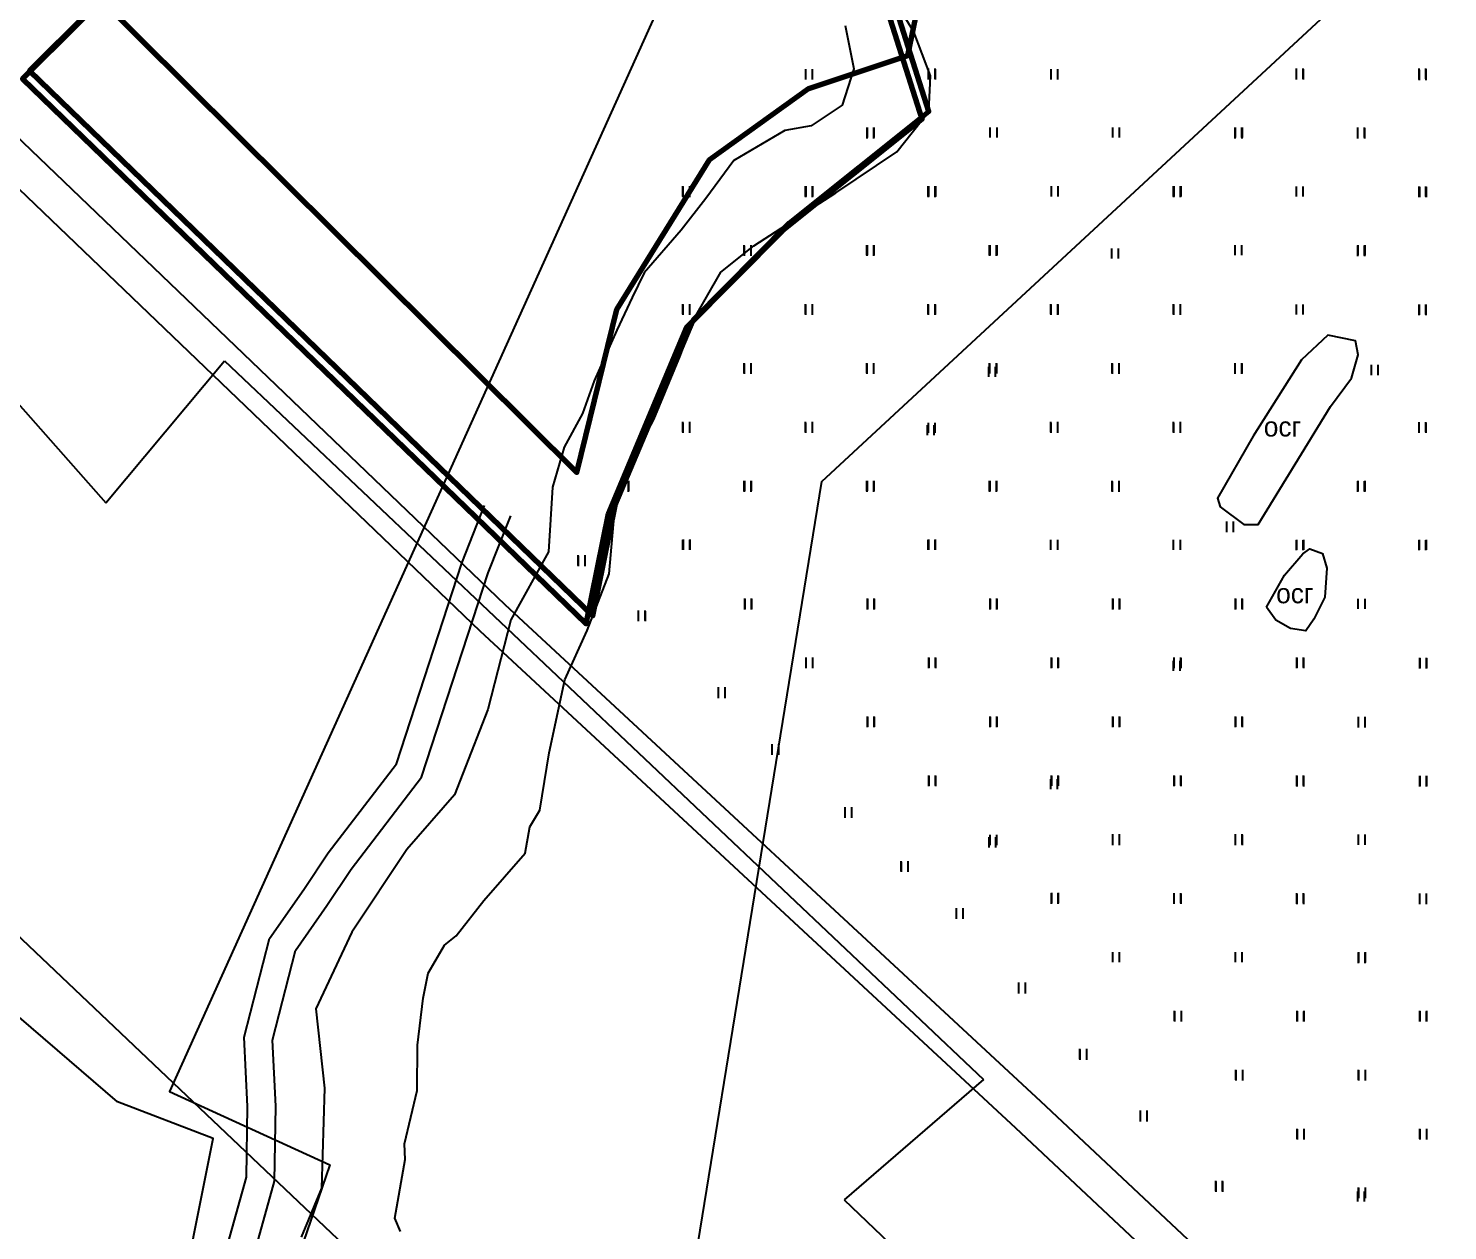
# Model space of a CAD drawing. Header units: millimetres. Extents: x 1379499 to 1411715, y 5652947 to 5671991.
# Drawn here: x 1403064 to 1403569, y 5659827 to 5660254 of the extents above; entities that cross this region are included whole.
import ezdxf

# ---------------------------------------------------------------- set-up
doc = ezdxf.new("R2010")
doc.units = ezdxf.units.MM
doc.layers.add('_5Інше', color=252, linetype='Continuous', lineweight=25)
for name, color, linetype in [('вулиці', 7, 'Continuous'), ('ВулНазва', 7, 'Continuous'), ('межа по генплану', 7, 'Continuous'), ('на область', 5, 'Continuous')]:
    doc.layers.add(name, color=color, linetype=linetype)
picture_1 = doc.add_image_def('image1.bmp', size_in_pixel=(3370, 2384))

# ---------------------------------------------------------------- blocks, each defined once
blk = doc.blocks.new('Турія')
at = {"layer": '_5Інше', "color": 5}
for points in [[(47055.89, 26781.78), (47053.87, 26786.57), (47057.55, 26807.39), (47057.37, 26812.92), (47061.79, 26831.89), (47061.98, 26848.1), (47064, 26864.76), (47065.78, 26873.67), (47071.58, 26883.63), (47075.75, 26886.9), (47085.56, 26899.54), (47100.28, 26916.34), (47101.92, 26925.7), (47105.49, 26931.65), (47108.82, 26952.03), (47114.37, 26977.93), (47122.31, 26995.45), (47130.1, 27015.67), (47132.32, 27039.95), (47137.45, 27054.43), (47146.05, 27070.57), (47155.56, 27093.35), (47160.09, 27106.02), (47169.86, 27122.86), (47181.65, 27132.29), (47210.81, 27151.15), (47232.46, 27165.72), (47243.83, 27180.08), (47244.47, 27192.72), (47238.47, 27208.36), (47230.96, 27220.79)], [(47214.12, 27210.65), (47217.16, 27195.27), (47212.96, 27182.36), (47201.98, 27174.94), (47192.62, 27173.32), (47174.53, 27162.67), (47164.52, 27149.12), (47155.8, 27137.82), (47142.56, 27122.65), (47138.36, 27113.93), (47132.87, 27102.31), (47124.8, 27084.24), (47120.6, 27072.62), (47114.14, 27060.67), (47109.95, 27046.47), (47108.58, 27023.5), (47095.2, 26999.33), (47086.97, 26967.45), (47075.14, 26937.11), (47058.16, 26917.57), (47038.61, 26888.26), (47025.75, 26861), (47028.84, 26832.72), (47027.81, 26797.24), (47020.6, 26779.75)]]:
    blk.add_lwpolyline(points, dxfattribs=at)
blk = doc.blocks.new('ТуріяПрибер')
at = {"layer": '_5Інше', "color": 160}
for points in [[(47740, 27508), (47474, 27474), (47179, 27319), (46966, 26847), (47023, 26821), (47000, 26754), (46939, 26743), (46974, 26633), (46879, 26481), (46913, 26470), (46880, 26373), (46921, 26348)], [(46768, 24208), (46922, 24778), (46918, 24781), (46924, 24984), (46963, 24986), (46960, 25058), (46917, 25059), (46916, 25122), (47042, 25306), (47065, 25943), (47093, 25540), (47164, 25902), (47092, 25992), (47088, 26106), (46993, 26442), (47127, 26627), (47198, 27064), (47524, 27366), (47631, 27206), (47810, 27266), (47842, 27342), (47995, 27705)]]:
    blk.add_lwpolyline(points, dxfattribs=at)
blk = doc.blocks.new('ТуріяВодоох')
at = {"layer": '_5Інше', "color": 140}
blk.add_lwpolyline([(46794, 26148), (46913, 26470), (46854, 26483), (46712, 26500), (46792, 26790), (46939, 26743), (46986, 26762), (47000, 26832), (46966, 26845), (46866, 26931), (46906, 27218), (47118, 27415), (47272, 27533)], dxfattribs=at)
blk = doc.blocks.new('ЛвЗд')
at = {"layer": '_5Інше', "color": 204, "linetype": 'Continuous'}
for points in [[(46816.039, 27223.269), (46962.697, 27055.379)], [(46962.697, 27055.379), (47005.209, 27105.626)], [(47005.209, 27105.626), (47273.688, 26848.503)], [(46892.247, 26938.424), (47129.628, 26710.585)], [(47273.688, 26848.503), (47223.884, 26805.976)], [(47223.884, 26805.976), (47549.646, 26491.135)]]:
    blk.add_lwpolyline(points, dxfattribs=at)

msp = doc.modelspace()

# ---------------------------------------------------------------- linework, layer by layer
at = {"layer": 'вулиці', "color": 7, "lineweight": -2}
for p, q in [((1403384.34, 5660236.52), (1403384.34, 5660240.12)), ((1403386.74, 5660236.52), (1403386.74, 5660240.12)), ((1403515.25, 5660236.52), (1403515.25, 5660240.12)), ((1403517.65, 5660236.52), (1403517.65, 5660240.12)), ((1403558.89, 5660236.52), (1403558.89, 5660240.12)), ((1403561.29, 5660236.52), (1403561.29, 5660240.12)), ((1403340.75, 5660236.28), (1403340.75, 5660239.88)), ((1403343.15, 5660236.28), (1403343.15, 5660239.88)), ((1403384.39, 5660236.28), (1403384.39, 5660239.88)), ((1403386.79, 5660236.28), (1403386.79, 5660239.88)), ((1403428.02, 5660236.28), (1403428.02, 5660239.88)), ((1403430.42, 5660236.28), (1403430.42, 5660239.88)), ((1403515.3, 5660236.28), (1403515.3, 5660239.88)), ((1403517.7, 5660236.28), (1403517.7, 5660239.88)), ((1403558.94, 5660236.28), (1403558.94, 5660239.88)), ((1403558.98, 5660236.04), (1403558.98, 5660239.64)), ((1403561.34, 5660236.28), (1403561.34, 5660239.88)), ((1403561.38, 5660236.04), (1403561.38, 5660239.64)), ((1403362.52, 5660215.57), (1403362.52, 5660219.17)), ((1403362.57, 5660215.33), (1403362.57, 5660218.93)), ((1403362.69, 5660215.64), (1403362.69, 5660219.24)), ((1403362.69, 5660215.64), (1403362.69, 5660219.24)), ((1403364.92, 5660215.57), (1403364.92, 5660219.17)), ((1403364.97, 5660215.33), (1403364.97, 5660218.93)), ((1403365.09, 5660215.64), (1403365.09, 5660219.24)), ((1403365.09, 5660215.64), (1403365.09, 5660219.24)), ((1403406.33, 5660215.64), (1403406.33, 5660219.24)), ((1403408.73, 5660215.64), (1403408.73, 5660219.24)), ((1403449.96, 5660215.64), (1403449.96, 5660219.24)), ((1403452.36, 5660215.64), (1403452.36, 5660219.24)), ((1403493.43, 5660215.57), (1403493.43, 5660219.17)), ((1403493.48, 5660215.33), (1403493.48, 5660218.93)), ((1403493.6, 5660215.64), (1403493.6, 5660219.24)), ((1403495.83, 5660215.57), (1403495.83, 5660219.17)), ((1403495.88, 5660215.33), (1403495.88, 5660218.93)), ((1403496, 5660215.64), (1403496, 5660219.24)), ((1403537.07, 5660215.57), (1403537.07, 5660219.17)), ((1403537.12, 5660215.33), (1403537.12, 5660218.93)), ((1403539.47, 5660215.57), (1403539.47, 5660219.17)), ((1403539.52, 5660215.33), (1403539.52, 5660218.93)), ((1403297.02, 5660194.68), (1403297.02, 5660198.28)), ((1403297.06, 5660194.44), (1403297.06, 5660198.04)), ((1403297.11, 5660194.57), (1403297.11, 5660198.17)), ((1403299.42, 5660194.68), (1403299.42, 5660198.28)), ((1403299.46, 5660194.44), (1403299.46, 5660198.04)), ((1403299.51, 5660194.57), (1403299.51, 5660198.17)), ((1403299.51, 5660194.57), (1403299.51, 5660198.17)), ((1403340.66, 5660194.68), (1403340.66, 5660198.28)), ((1403340.7, 5660194.61), (1403340.7, 5660198.21)), ((1403340.7, 5660194.44), (1403340.7, 5660198.04)), ((1403340.75, 5660194.57), (1403340.75, 5660198.17)), ((1403340.75, 5660194.57), (1403340.75, 5660198.17)), ((1403340.87, 5660194.69), (1403340.87, 5660198.29)), ((1403343.06, 5660194.68), (1403343.06, 5660198.28)), ((1403343.1, 5660194.61), (1403343.1, 5660198.21)), ((1403343.1, 5660194.44), (1403343.1, 5660198.04)), ((1403343.15, 5660194.57), (1403343.15, 5660198.17)), ((1403343.15, 5660194.57), (1403343.15, 5660198.17)), ((1403343.27, 5660194.69), (1403343.27, 5660198.29)), ((1403384.29, 5660194.68), (1403384.29, 5660198.28)), ((1403384.29, 5660194.68), (1403384.29, 5660198.28)), ((1403384.34, 5660194.61), (1403384.34, 5660198.21)), ((1403384.34, 5660194.44), (1403384.34, 5660198.04)), ((1403384.39, 5660194.57), (1403384.39, 5660198.17)), ((1403384.39, 5660194.57), (1403384.39, 5660198.17)), ((1403384.51, 5660194.69), (1403384.51, 5660198.29)), ((1403386.69, 5660194.68), (1403386.69, 5660198.28)), ((1403386.69, 5660194.68), (1403386.69, 5660198.28)), ((1403386.74, 5660194.61), (1403386.74, 5660198.21)), ((1403386.74, 5660194.44), (1403386.74, 5660198.04)), ((1403386.79, 5660194.57), (1403386.79, 5660198.17)), ((1403386.79, 5660194.57), (1403386.79, 5660198.17)), ((1403386.91, 5660194.69), (1403386.91, 5660198.29)), ((1403428.14, 5660194.69), (1403428.14, 5660198.29)), ((1403430.54, 5660194.69), (1403430.54, 5660198.29)), ((1403471.57, 5660194.68), (1403471.57, 5660198.28)), ((1403471.61, 5660194.61), (1403471.61, 5660198.21)), ((1403471.61, 5660194.44), (1403471.61, 5660198.04)), ((1403471.66, 5660194.57), (1403471.66, 5660198.17)), ((1403471.66, 5660194.57), (1403471.66, 5660198.17)), ((1403471.78, 5660194.69), (1403471.78, 5660198.29)), ((1403473.97, 5660194.68), (1403473.97, 5660198.28)), ((1403474.01, 5660194.61), (1403474.01, 5660198.21)), ((1403474.01, 5660194.44), (1403474.01, 5660198.04)), ((1403474.06, 5660194.57), (1403474.06, 5660198.17)), ((1403474.06, 5660194.57), (1403474.06, 5660198.17)), ((1403474.18, 5660194.69), (1403474.18, 5660198.29)), ((1403515.25, 5660194.61), (1403515.25, 5660198.21)), ((1403515.25, 5660194.61), (1403515.25, 5660198.21)), ((1403517.65, 5660194.61), (1403517.65, 5660198.21)), ((1403517.65, 5660194.61), (1403517.65, 5660198.21)), ((1403558.89, 5660194.61), (1403558.89, 5660198.21)), ((1403558.89, 5660194.61), (1403558.89, 5660198.21)), ((1403558.94, 5660194.37), (1403558.94, 5660197.97)), ((1403558.94, 5660194.37), (1403558.94, 5660197.97)), ((1403558.98, 5660194.5), (1403558.98, 5660198.1)), ((1403559.1, 5660194.45), (1403559.1, 5660198.05)), ((1403561.29, 5660194.61), (1403561.29, 5660198.21)), ((1403561.29, 5660194.61), (1403561.29, 5660198.21)), ((1403561.34, 5660194.37), (1403561.34, 5660197.97)), ((1403561.34, 5660194.37), (1403561.34, 5660197.97)), ((1403561.38, 5660194.5), (1403561.38, 5660198.1)), ((1403561.38, 5660194.5), (1403561.38, 5660198.1)), ((1403561.5, 5660194.45), (1403561.5, 5660198.05)), ((1403318.84, 5660173.73), (1403318.84, 5660177.33)), ((1403318.88, 5660173.49), (1403318.88, 5660177.09)), ((1403321.24, 5660173.73), (1403321.24, 5660177.33)), ((1403321.28, 5660173.49), (1403321.28, 5660177.09)), ((1403362.47, 5660173.73), (1403362.47, 5660177.33)), ((1403362.52, 5660173.49), (1403362.52, 5660177.09)), ((1403362.57, 5660173.61), (1403362.57, 5660177.21)), ((1403362.69, 5660173.73), (1403362.69, 5660177.33)), ((1403362.69, 5660173.73), (1403362.69, 5660177.33)), ((1403364.87, 5660173.73), (1403364.87, 5660177.33)), ((1403364.92, 5660173.49), (1403364.92, 5660177.09)), ((1403364.97, 5660173.61), (1403364.97, 5660177.21)), ((1403365.09, 5660173.73), (1403365.09, 5660177.33)), ((1403365.09, 5660173.73), (1403365.09, 5660177.33)), ((1403406.11, 5660173.73), (1403406.11, 5660177.33)), ((1403406.16, 5660173.49), (1403406.16, 5660177.09)), ((1403406.16, 5660173.49), (1403406.16, 5660177.09)), ((1403406.21, 5660173.61), (1403406.21, 5660177.21)), ((1403406.33, 5660173.73), (1403406.33, 5660177.33)), ((1403408.51, 5660173.73), (1403408.51, 5660177.33)), ((1403408.56, 5660173.49), (1403408.56, 5660177.09)), ((1403408.56, 5660173.49), (1403408.56, 5660177.09)), ((1403408.61, 5660173.61), (1403408.61, 5660177.21)), ((1403408.73, 5660173.73), (1403408.73, 5660177.33)), ((1403449.52, 5660172.54), (1403449.52, 5660176.14)), ((1403449.52, 5660172.54), (1403449.52, 5660176.14)), ((1403451.92, 5660172.54), (1403451.92, 5660176.14)), ((1403451.92, 5660172.54), (1403451.92, 5660176.14)), ((1403493.39, 5660173.73), (1403493.39, 5660177.33)), ((1403495.79, 5660173.73), (1403495.79, 5660177.33)), ((1403537.07, 5660173.66), (1403537.07, 5660177.26)), ((1403537.12, 5660173.42), (1403537.12, 5660177.02)), ((1403537.24, 5660173.73), (1403537.24, 5660177.33)), ((1403539.47, 5660173.66), (1403539.47, 5660177.26)), ((1403539.52, 5660173.42), (1403539.52, 5660177.02)), ((1403539.64, 5660173.73), (1403539.64, 5660177.33)), ((1403297.02, 5660152.77), (1403297.02, 5660156.37)), ((1403297.06, 5660152.53), (1403297.06, 5660156.13)), ((1403297.06, 5660152.53), (1403297.06, 5660156.13)), ((1403297.11, 5660152.66), (1403297.11, 5660156.26)), ((1403299.42, 5660152.77), (1403299.42, 5660156.37)), ((1403299.46, 5660152.53), (1403299.46, 5660156.13)), ((1403299.46, 5660152.53), (1403299.46, 5660156.13)), ((1403299.51, 5660152.66), (1403299.51, 5660156.26)), ((1403340.66, 5660152.77), (1403340.66, 5660156.37)), ((1403340.7, 5660152.53), (1403340.7, 5660156.13)), ((1403340.7, 5660152.53), (1403340.7, 5660156.13)), ((1403340.75, 5660152.66), (1403340.75, 5660156.26)), ((1403343.06, 5660152.77), (1403343.06, 5660156.37)), ((1403343.1, 5660152.53), (1403343.1, 5660156.13)), ((1403343.1, 5660152.53), (1403343.1, 5660156.13)), ((1403343.15, 5660152.66), (1403343.15, 5660156.26)), ((1403384.29, 5660152.77), (1403384.29, 5660156.37)), ((1403384.29, 5660152.77), (1403384.29, 5660156.37)), ((1403384.34, 5660152.53), (1403384.34, 5660156.13)), ((1403384.34, 5660152.53), (1403384.34, 5660156.13)), ((1403384.34, 5660152.53), (1403384.34, 5660156.13)), ((1403384.39, 5660152.66), (1403384.39, 5660156.26)), ((1403386.69, 5660152.77), (1403386.69, 5660156.37)), ((1403386.69, 5660152.77), (1403386.69, 5660156.37)), ((1403386.74, 5660152.53), (1403386.74, 5660156.13)), ((1403386.74, 5660152.53), (1403386.74, 5660156.13)), ((1403386.74, 5660152.53), (1403386.74, 5660156.13)), ((1403386.74, 5660152.53), (1403386.74, 5660156.13)), ((1403386.79, 5660152.66), (1403386.79, 5660156.26)), ((1403427.93, 5660152.77), (1403427.93, 5660156.37)), ((1403427.98, 5660152.53), (1403427.98, 5660156.13)), ((1403427.98, 5660152.53), (1403427.98, 5660156.13)), ((1403428.03, 5660152.66), (1403428.03, 5660156.26)), ((1403428.03, 5660152.66), (1403428.03, 5660156.26)), ((1403430.33, 5660152.77), (1403430.33, 5660156.37)), ((1403430.38, 5660152.53), (1403430.38, 5660156.13)), ((1403430.38, 5660152.53), (1403430.38, 5660156.13)), ((1403430.43, 5660152.66), (1403430.43, 5660156.26)), ((1403430.43, 5660152.66), (1403430.43, 5660156.26)), ((1403471.57, 5660152.77), (1403471.57, 5660156.37)), ((1403471.61, 5660152.53), (1403471.61, 5660156.13)), ((1403471.61, 5660152.53), (1403471.61, 5660156.13)), ((1403471.66, 5660152.66), (1403471.66, 5660156.26)), ((1403473.97, 5660152.77), (1403473.97, 5660156.37)), ((1403474.01, 5660152.53), (1403474.01, 5660156.13)), ((1403474.01, 5660152.53), (1403474.01, 5660156.13)), ((1403474.06, 5660152.66), (1403474.06, 5660156.26)), ((1403515.25, 5660152.7), (1403515.25, 5660156.3)), ((1403517.65, 5660152.7), (1403517.65, 5660156.3)), ((1403558.89, 5660152.7), (1403558.89, 5660156.3)), ((1403558.94, 5660152.46), (1403558.94, 5660156.06)), ((1403558.94, 5660152.46), (1403558.94, 5660156.06)), ((1403558.98, 5660152.59), (1403558.98, 5660156.19)), ((1403561.29, 5660152.7), (1403561.29, 5660156.3)), ((1403561.34, 5660152.46), (1403561.34, 5660156.06)), ((1403561.34, 5660152.46), (1403561.34, 5660156.06)), ((1403561.38, 5660152.59), (1403561.38, 5660156.19)), ((1403318.84, 5660131.82), (1403318.84, 5660135.42)), ((1403318.84, 5660131.82), (1403318.84, 5660135.42)), ((1403318.88, 5660131.58), (1403318.88, 5660135.18)), ((1403318.93, 5660131.7), (1403318.93, 5660135.3)), ((1403321.24, 5660131.82), (1403321.24, 5660135.42)), ((1403321.24, 5660131.82), (1403321.24, 5660135.42)), ((1403321.28, 5660131.58), (1403321.28, 5660135.18)), ((1403321.33, 5660131.7), (1403321.33, 5660135.3)), ((1403362.47, 5660131.82), (1403362.47, 5660135.42)), ((1403362.47, 5660131.82), (1403362.47, 5660135.42)), ((1403362.47, 5660131.82), (1403362.47, 5660135.42)), ((1403362.52, 5660131.58), (1403362.52, 5660135.18)), ((1403362.57, 5660131.7), (1403362.57, 5660135.3)), ((1403364.87, 5660131.82), (1403364.87, 5660135.42)), ((1403364.87, 5660131.82), (1403364.87, 5660135.42)), ((1403364.87, 5660131.82), (1403364.87, 5660135.42)), ((1403364.87, 5660131.82), (1403364.87, 5660135.42)), ((1403364.92, 5660131.58), (1403364.92, 5660135.18)), ((1403364.97, 5660131.7), (1403364.97, 5660135.3)), ((1403405.84, 5660130.5), (1403405.84, 5660134.1)), ((1403405.84, 5660130.5), (1403405.84, 5660134.1)), ((1403406.11, 5660131.82), (1403406.11, 5660135.42)), ((1403406.11, 5660131.82), (1403406.11, 5660135.42)), ((1403406.21, 5660131.7), (1403406.21, 5660135.3)), ((1403408.24, 5660130.5), (1403408.24, 5660134.1)), ((1403408.24, 5660130.5), (1403408.24, 5660134.1)), ((1403408.51, 5660131.82), (1403408.51, 5660135.42)), ((1403408.51, 5660131.82), (1403408.51, 5660135.42)), ((1403408.61, 5660131.7), (1403408.61, 5660135.3)), ((1403449.75, 5660131.82), (1403449.75, 5660135.42)), ((1403449.75, 5660131.82), (1403449.75, 5660135.42)), ((1403449.79, 5660131.58), (1403449.79, 5660135.18)), ((1403449.84, 5660131.7), (1403449.84, 5660135.3)), ((1403452.15, 5660131.82), (1403452.15, 5660135.42)), ((1403452.15, 5660131.82), (1403452.15, 5660135.42)), ((1403452.19, 5660131.58), (1403452.19, 5660135.18)), ((1403452.24, 5660131.7), (1403452.24, 5660135.3)), ((1403493.39, 5660131.82), (1403493.39, 5660135.42)), ((1403493.39, 5660131.82), (1403493.39, 5660135.42)), ((1403493.43, 5660131.58), (1403493.43, 5660135.18)), ((1403493.48, 5660131.7), (1403493.48, 5660135.3)), ((1403495.79, 5660131.82), (1403495.79, 5660135.42)), ((1403495.79, 5660131.82), (1403495.79, 5660135.42)), ((1403495.83, 5660131.58), (1403495.83, 5660135.18)), ((1403495.88, 5660131.7), (1403495.88, 5660135.3)), ((1403541.94, 5660131.14), (1403541.94, 5660134.74)), ((1403544.34, 5660131.14), (1403544.34, 5660134.74)), ((1403544.34, 5660131.14), (1403544.34, 5660134.74)), ((1403297.02, 5660110.86), (1403297.02, 5660114.46)), ((1403297.06, 5660110.62), (1403297.06, 5660114.22)), ((1403299.42, 5660110.86), (1403299.42, 5660114.46)), ((1403299.46, 5660110.62), (1403299.46, 5660114.22)), ((1403340.66, 5660110.86), (1403340.66, 5660114.46)), ((1403340.7, 5660110.62), (1403340.7, 5660114.22)), ((1403343.06, 5660110.86), (1403343.06, 5660114.46)), ((1403343.1, 5660110.62), (1403343.1, 5660114.22)), ((1403384.34, 5660110.62), (1403384.34, 5660114.22)), ((1403384.34, 5660110.62), (1403384.34, 5660114.22)), ((1403386.74, 5660110.62), (1403386.74, 5660114.22)), ((1403386.74, 5660110.62), (1403386.74, 5660114.22)), ((1403427.93, 5660110.86), (1403427.93, 5660114.46)), ((1403427.98, 5660110.62), (1403427.98, 5660114.22)), ((1403430.33, 5660110.86), (1403430.33, 5660114.46)), ((1403430.38, 5660110.62), (1403430.38, 5660114.22)), ((1403471.57, 5660110.86), (1403471.57, 5660114.46)), ((1403471.61, 5660110.62), (1403471.61, 5660114.22)), ((1403473.97, 5660110.86), (1403473.97, 5660114.46)), ((1403474.01, 5660110.62), (1403474.01, 5660114.22)), ((1403558.89, 5660110.79), (1403558.89, 5660114.39)), ((1403558.94, 5660110.55), (1403558.94, 5660114.15)), ((1403561.29, 5660110.79), (1403561.29, 5660114.39)), ((1403561.34, 5660110.55), (1403561.34, 5660114.15)), ((1403383.97, 5660109.79), (1403383.97, 5660113.39)), ((1403383.97, 5660109.79), (1403383.97, 5660113.39)), ((1403386.37, 5660109.79), (1403386.37, 5660113.39)), ((1403386.37, 5660109.79), (1403386.37, 5660113.39)), ((1403275.2, 5660089.91), (1403275.2, 5660093.51)), ((1403275.37, 5660089.98), (1403275.37, 5660093.58)), ((1403275.37, 5660089.98), (1403275.37, 5660093.58)), ((1403277.6, 5660089.91), (1403277.6, 5660093.51)), ((1403277.77, 5660089.98), (1403277.77, 5660093.58)), ((1403277.77, 5660089.98), (1403277.77, 5660093.58)), ((1403318.84, 5660089.91), (1403318.84, 5660093.51)), ((1403319, 5660089.98), (1403319, 5660093.58)), ((1403321.24, 5660089.91), (1403321.24, 5660093.51)), ((1403321.4, 5660089.98), (1403321.4, 5660093.58)), ((1403362.47, 5660089.91), (1403362.47, 5660093.51)), ((1403362.47, 5660089.91), (1403362.47, 5660093.51)), ((1403362.64, 5660089.98), (1403362.64, 5660093.58)), ((1403364.87, 5660089.91), (1403364.87, 5660093.51)), ((1403364.87, 5660089.91), (1403364.87, 5660093.51)), ((1403365.04, 5660089.98), (1403365.04, 5660093.58)), ((1403406.11, 5660089.91), (1403406.11, 5660093.51)), ((1403406.28, 5660089.98), (1403406.28, 5660093.58)), ((1403408.51, 5660089.91), (1403408.51, 5660093.51)), ((1403408.68, 5660089.98), (1403408.68, 5660093.58)), ((1403449.75, 5660089.91), (1403449.75, 5660093.51)), ((1403452.15, 5660089.91), (1403452.15, 5660093.51)), ((1403537.24, 5660089.91), (1403537.24, 5660093.51)), ((1403537.24, 5660089.91), (1403537.24, 5660093.51)), ((1403539.64, 5660089.91), (1403539.64, 5660093.51)), ((1403539.64, 5660089.91), (1403539.64, 5660093.51)), ((1403275.25, 5660089.67), (1403275.25, 5660093.27)), ((1403277.65, 5660089.67), (1403277.65, 5660093.27)), ((1403318.88, 5660089.67), (1403318.88, 5660093.27)), ((1403321.28, 5660089.67), (1403321.28, 5660093.27)), ((1403362.52, 5660089.67), (1403362.52, 5660093.27)), ((1403364.92, 5660089.67), (1403364.92, 5660093.27)), ((1403406.16, 5660089.67), (1403406.16, 5660093.27)), ((1403408.56, 5660089.67), (1403408.56, 5660093.27)), ((1403449.79, 5660089.67), (1403449.79, 5660093.27)), ((1403452.19, 5660089.67), (1403452.19, 5660093.27)), ((1403537.07, 5660089.84), (1403537.07, 5660093.44)), ((1403537.12, 5660089.6), (1403537.12, 5660093.2)), ((1403539.47, 5660089.84), (1403539.47, 5660093.44)), ((1403539.52, 5660089.6), (1403539.52, 5660093.2)), ((1403490.45, 5660075.48), (1403490.45, 5660079.08)), ((1403490.5, 5660075.24), (1403490.5, 5660078.84)), ((1403492.85, 5660075.48), (1403492.85, 5660079.08)), ((1403492.9, 5660075.24), (1403492.9, 5660078.84)), ((1403297.02, 5660068.95), (1403297.02, 5660072.55)), ((1403297.19, 5660069.03), (1403297.19, 5660072.63)), ((1403299.42, 5660068.95), (1403299.42, 5660072.55)), ((1403299.59, 5660069.03), (1403299.59, 5660072.63)), ((1403384.29, 5660068.95), (1403384.29, 5660072.55)), ((1403384.46, 5660069.03), (1403384.46, 5660072.63)), ((1403386.69, 5660068.95), (1403386.69, 5660072.55)), ((1403386.86, 5660069.03), (1403386.86, 5660072.63)), ((1403427.93, 5660068.95), (1403427.93, 5660072.55)), ((1403430.33, 5660068.95), (1403430.33, 5660072.55)), ((1403471.57, 5660068.95), (1403471.57, 5660072.55)), ((1403473.97, 5660068.95), (1403473.97, 5660072.55)), ((1403515.25, 5660068.88), (1403515.25, 5660072.48)), ((1403515.42, 5660068.96), (1403515.42, 5660072.56)), ((1403517.65, 5660068.88), (1403517.65, 5660072.48)), ((1403517.82, 5660068.96), (1403517.82, 5660072.56)), ((1403558.89, 5660068.88), (1403558.89, 5660072.48)), ((1403559.06, 5660068.96), (1403559.06, 5660072.56)), ((1403561.29, 5660068.88), (1403561.29, 5660072.48)), ((1403561.46, 5660068.96), (1403561.46, 5660072.56)), ((1403259.77, 5660063.45), (1403259.77, 5660067.05)), ((1403259.82, 5660063.21), (1403259.82, 5660066.81)), ((1403262.17, 5660063.45), (1403262.17, 5660067.05)), ((1403262.22, 5660063.21), (1403262.22, 5660066.81)), ((1403319, 5660048.07), (1403319, 5660051.67)), ((1403319, 5660048.07), (1403319, 5660051.67)), ((1403319.05, 5660047.84), (1403319.05, 5660051.44)), ((1403319.1, 5660047.96), (1403319.1, 5660051.56)), ((1403321.4, 5660048.07), (1403321.4, 5660051.67)), ((1403321.4, 5660048.07), (1403321.4, 5660051.67)), ((1403321.45, 5660047.84), (1403321.45, 5660051.44)), ((1403321.5, 5660047.96), (1403321.5, 5660051.56)), ((1403321.5, 5660047.96), (1403321.5, 5660051.56)), ((1403362.64, 5660048.07), (1403362.64, 5660051.67)), ((1403362.64, 5660048.07), (1403362.64, 5660051.67)), ((1403362.69, 5660047.84), (1403362.69, 5660051.44)), ((1403362.74, 5660047.96), (1403362.74, 5660051.56)), ((1403362.74, 5660047.96), (1403362.74, 5660051.56)), ((1403365.04, 5660048.07), (1403365.04, 5660051.67)), ((1403365.04, 5660048.07), (1403365.04, 5660051.67)), ((1403365.09, 5660047.84), (1403365.09, 5660051.44)), ((1403365.14, 5660047.96), (1403365.14, 5660051.56)), ((1403365.14, 5660047.96), (1403365.14, 5660051.56)), ((1403406.28, 5660048.07), (1403406.28, 5660051.67)), ((1403406.28, 5660048.07), (1403406.28, 5660051.67)), ((1403406.28, 5660048.07), (1403406.28, 5660051.67)), ((1403406.28, 5660048.07), (1403406.28, 5660051.67)), ((1403406.32, 5660047.84), (1403406.32, 5660051.44)), ((1403406.37, 5660047.96), (1403406.37, 5660051.56)), ((1403406.37, 5660047.96), (1403406.37, 5660051.56)), ((1403408.68, 5660048.07), (1403408.68, 5660051.67)), ((1403408.68, 5660048.07), (1403408.68, 5660051.67)), ((1403408.68, 5660048.07), (1403408.68, 5660051.67)), ((1403408.68, 5660048.07), (1403408.68, 5660051.67)), ((1403408.72, 5660047.84), (1403408.72, 5660051.44)), ((1403408.77, 5660047.96), (1403408.77, 5660051.56)), ((1403408.77, 5660047.96), (1403408.77, 5660051.56)), ((1403449.92, 5660048.07), (1403449.92, 5660051.67)), ((1403449.92, 5660048.07), (1403449.92, 5660051.67)), ((1403449.96, 5660047.84), (1403449.96, 5660051.44)), ((1403450.01, 5660047.96), (1403450.01, 5660051.56)), ((1403450.01, 5660047.96), (1403450.01, 5660051.56)), ((1403450.01, 5660047.96), (1403450.01, 5660051.56)), ((1403452.32, 5660048.07), (1403452.32, 5660051.67)), ((1403452.32, 5660048.07), (1403452.32, 5660051.67)), ((1403452.36, 5660047.84), (1403452.36, 5660051.44)), ((1403452.41, 5660047.96), (1403452.41, 5660051.56)), ((1403452.41, 5660047.96), (1403452.41, 5660051.56)), ((1403452.41, 5660047.96), (1403452.41, 5660051.56)), ((1403452.41, 5660047.96), (1403452.41, 5660051.56)), ((1403493.55, 5660048.07), (1403493.55, 5660051.67)), ((1403493.55, 5660048.07), (1403493.55, 5660051.67)), ((1403493.6, 5660047.84), (1403493.6, 5660051.44)), ((1403493.65, 5660047.96), (1403493.65, 5660051.56)), ((1403493.65, 5660047.96), (1403493.65, 5660051.56)), ((1403495.95, 5660048.07), (1403495.95, 5660051.67)), ((1403495.95, 5660048.07), (1403495.95, 5660051.67)), ((1403496, 5660047.84), (1403496, 5660051.44)), ((1403496.05, 5660047.96), (1403496.05, 5660051.56)), ((1403496.05, 5660047.96), (1403496.05, 5660051.56)), ((1403537.24, 5660048), (1403537.24, 5660051.6)), ((1403537.24, 5660048), (1403537.24, 5660051.6)), ((1403539.64, 5660048), (1403539.64, 5660051.6)), ((1403539.64, 5660048), (1403539.64, 5660051.6)), ((1403281.2, 5660043.86), (1403281.2, 5660047.46)), ((1403281.25, 5660043.62), (1403281.25, 5660047.22)), ((1403283.6, 5660043.86), (1403283.6, 5660047.46)), ((1403283.65, 5660043.62), (1403283.65, 5660047.22)), ((1403340.82, 5660027.12), (1403340.82, 5660030.72)), ((1403340.87, 5660026.88), (1403340.87, 5660030.48)), ((1403343.22, 5660027.12), (1403343.22, 5660030.72)), ((1403343.27, 5660026.88), (1403343.27, 5660030.48)), ((1403384.46, 5660027.12), (1403384.46, 5660030.72)), ((1403384.51, 5660026.88), (1403384.51, 5660030.48)), ((1403384.56, 5660027), (1403384.56, 5660030.6)), ((1403386.86, 5660027.12), (1403386.86, 5660030.72)), ((1403386.91, 5660026.88), (1403386.91, 5660030.48)), ((1403386.96, 5660027), (1403386.96, 5660030.6)), ((1403428.1, 5660027.12), (1403428.1, 5660030.72)), ((1403428.14, 5660026.88), (1403428.14, 5660030.48)), ((1403428.14, 5660026.88), (1403428.14, 5660030.48)), ((1403428.19, 5660027), (1403428.19, 5660030.6)), ((1403430.5, 5660027.12), (1403430.5, 5660030.72)), ((1403430.54, 5660026.88), (1403430.54, 5660030.48)), ((1403430.54, 5660026.88), (1403430.54, 5660030.48)), ((1403430.59, 5660027), (1403430.59, 5660030.6)), ((1403471.51, 5660025.93), (1403471.51, 5660029.53)), ((1403471.51, 5660025.93), (1403471.51, 5660029.53)), ((1403471.73, 5660027.12), (1403471.73, 5660030.72)), ((1403471.78, 5660026.88), (1403471.78, 5660030.48)), ((1403473.91, 5660025.93), (1403473.91, 5660029.53)), ((1403473.91, 5660025.93), (1403473.91, 5660029.53)), ((1403474.13, 5660027.12), (1403474.13, 5660030.72)), ((1403474.18, 5660026.88), (1403474.18, 5660030.48)), ((1403515.37, 5660027.12), (1403515.37, 5660030.72)), ((1403515.42, 5660026.88), (1403515.42, 5660030.48)), ((1403515.47, 5660027), (1403515.47, 5660030.6)), ((1403515.47, 5660027), (1403515.47, 5660030.6)), ((1403517.77, 5660027.12), (1403517.77, 5660030.72)), ((1403517.82, 5660026.88), (1403517.82, 5660030.48)), ((1403517.87, 5660027), (1403517.87, 5660030.6)), ((1403517.87, 5660027), (1403517.87, 5660030.6)), ((1403559.1, 5660027), (1403559.1, 5660030.6)), ((1403559.15, 5660026.77), (1403559.15, 5660030.37)), ((1403559.2, 5660026.89), (1403559.2, 5660030.49)), ((1403561.5, 5660027), (1403561.5, 5660030.6)), ((1403561.55, 5660026.77), (1403561.55, 5660030.37)), ((1403561.6, 5660026.89), (1403561.6, 5660030.49)), ((1403561.6, 5660026.89), (1403561.6, 5660030.49)), ((1403309.6, 5660016.52), (1403309.6, 5660020.12)), ((1403309.65, 5660016.28), (1403309.65, 5660019.88)), ((1403312, 5660016.52), (1403312, 5660020.12)), ((1403312.05, 5660016.28), (1403312.05, 5660019.88)), ((1403362.64, 5660006.16), (1403362.64, 5660009.76)), ((1403362.69, 5660005.93), (1403362.69, 5660009.53)), ((1403362.69, 5660005.93), (1403362.69, 5660009.53)), ((1403362.74, 5660006.05), (1403362.74, 5660009.65)), ((1403365.04, 5660006.16), (1403365.04, 5660009.76)), ((1403365.09, 5660005.93), (1403365.09, 5660009.53)), ((1403365.09, 5660005.93), (1403365.09, 5660009.53)), ((1403365.14, 5660006.05), (1403365.14, 5660009.65)), ((1403406.28, 5660006.16), (1403406.28, 5660009.76)), ((1403406.28, 5660006.16), (1403406.28, 5660009.76)), ((1403406.32, 5660005.93), (1403406.32, 5660009.53)), ((1403406.32, 5660005.93), (1403406.32, 5660009.53)), ((1403406.32, 5660005.93), (1403406.32, 5660009.53)), ((1403406.37, 5660006.05), (1403406.37, 5660009.65)), ((1403408.68, 5660006.16), (1403408.68, 5660009.76)), ((1403408.68, 5660006.16), (1403408.68, 5660009.76)), ((1403408.72, 5660005.93), (1403408.72, 5660009.53)), ((1403408.72, 5660005.93), (1403408.72, 5660009.53)), ((1403408.72, 5660005.93), (1403408.72, 5660009.53)), ((1403408.72, 5660005.93), (1403408.72, 5660009.53)), ((1403408.77, 5660006.05), (1403408.77, 5660009.65)), ((1403449.92, 5660006.16), (1403449.92, 5660009.76)), ((1403449.96, 5660005.93), (1403449.96, 5660009.53)), ((1403449.96, 5660005.93), (1403449.96, 5660009.53)), ((1403450.01, 5660006.05), (1403450.01, 5660009.65)), ((1403450.01, 5660006.05), (1403450.01, 5660009.65)), ((1403452.32, 5660006.16), (1403452.32, 5660009.76)), ((1403452.36, 5660005.93), (1403452.36, 5660009.53)), ((1403452.36, 5660005.93), (1403452.36, 5660009.53)), ((1403452.41, 5660006.05), (1403452.41, 5660009.65)), ((1403452.41, 5660006.05), (1403452.41, 5660009.65)), ((1403493.55, 5660006.16), (1403493.55, 5660009.76)), ((1403493.6, 5660005.93), (1403493.6, 5660009.53)), ((1403493.6, 5660005.93), (1403493.6, 5660009.53)), ((1403493.65, 5660006.05), (1403493.65, 5660009.65)), ((1403495.95, 5660006.16), (1403495.95, 5660009.76)), ((1403496, 5660005.93), (1403496, 5660009.53)), ((1403496, 5660005.93), (1403496, 5660009.53)), ((1403496.05, 5660006.05), (1403496.05, 5660009.65)), ((1403537.29, 5660006.05), (1403537.29, 5660009.65)), ((1403537.33, 5660005.81), (1403537.33, 5660009.41)), ((1403539.69, 5660006.05), (1403539.69, 5660009.65)), ((1403539.73, 5660005.81), (1403539.73, 5660009.41)), ((1403328.7, 5659996.34), (1403328.7, 5659999.94)), ((1403328.75, 5659996.1), (1403328.75, 5659999.7)), ((1403331.1, 5659996.34), (1403331.1, 5659999.94)), ((1403331.15, 5659996.1), (1403331.15, 5659999.7)), ((1403384.46, 5659985.21), (1403384.46, 5659988.81)), ((1403384.46, 5659985.21), (1403384.46, 5659988.81)), ((1403384.46, 5659985.21), (1403384.46, 5659988.81)), ((1403384.51, 5659984.97), (1403384.51, 5659988.57)), ((1403384.56, 5659985.09), (1403384.56, 5659988.69)), ((1403386.86, 5659985.21), (1403386.86, 5659988.81)), ((1403386.86, 5659985.21), (1403386.86, 5659988.81)), ((1403386.86, 5659985.21), (1403386.86, 5659988.81)), ((1403386.86, 5659985.21), (1403386.86, 5659988.81)), ((1403386.91, 5659984.97), (1403386.91, 5659988.57)), ((1403386.96, 5659985.09), (1403386.96, 5659988.69)), ((1403427.82, 5659983.89), (1403427.82, 5659987.49)), ((1403427.82, 5659983.89), (1403427.82, 5659987.49)), ((1403428.1, 5659985.21), (1403428.1, 5659988.81)), ((1403428.1, 5659985.21), (1403428.1, 5659988.81)), ((1403428.19, 5659985.09), (1403428.19, 5659988.69)), ((1403430.22, 5659983.89), (1403430.22, 5659987.49)), ((1403430.22, 5659983.89), (1403430.22, 5659987.49)), ((1403430.5, 5659985.21), (1403430.5, 5659988.81)), ((1403430.5, 5659985.21), (1403430.5, 5659988.81)), ((1403430.59, 5659985.09), (1403430.59, 5659988.69)), ((1403471.73, 5659985.21), (1403471.73, 5659988.81)), ((1403471.73, 5659985.21), (1403471.73, 5659988.81)), ((1403471.78, 5659984.97), (1403471.78, 5659988.57)), ((1403471.83, 5659985.09), (1403471.83, 5659988.69)), ((1403474.13, 5659985.21), (1403474.13, 5659988.81)), ((1403474.13, 5659985.21), (1403474.13, 5659988.81)), ((1403474.18, 5659984.97), (1403474.18, 5659988.57)), ((1403474.23, 5659985.09), (1403474.23, 5659988.69)), ((1403515.37, 5659985.21), (1403515.37, 5659988.81)), ((1403515.37, 5659985.21), (1403515.37, 5659988.81)), ((1403515.42, 5659984.97), (1403515.42, 5659988.57)), ((1403515.47, 5659985.09), (1403515.47, 5659988.69)), ((1403515.47, 5659985.09), (1403515.47, 5659988.69)), ((1403515.51, 5659984.86), (1403515.51, 5659988.46)), ((1403517.77, 5659985.21), (1403517.77, 5659988.81)), ((1403517.77, 5659985.21), (1403517.77, 5659988.81)), ((1403517.82, 5659984.97), (1403517.82, 5659988.57)), ((1403517.87, 5659985.09), (1403517.87, 5659988.69)), ((1403517.87, 5659985.09), (1403517.87, 5659988.69)), ((1403517.91, 5659984.86), (1403517.91, 5659988.46)), ((1403517.91, 5659984.86), (1403517.91, 5659988.46)), ((1403559.1, 5659985.09), (1403559.1, 5659988.69)), ((1403559.15, 5659984.86), (1403559.15, 5659988.46)), ((1403559.15, 5659984.86), (1403559.15, 5659988.46)), ((1403559.2, 5659984.98), (1403559.2, 5659988.58)), ((1403561.5, 5659985.09), (1403561.5, 5659988.69)), ((1403561.55, 5659984.86), (1403561.55, 5659988.46)), ((1403561.55, 5659984.86), (1403561.55, 5659988.46)), ((1403561.6, 5659984.98), (1403561.6, 5659988.58)), ((1403354.69, 5659973.92), (1403354.69, 5659977.52)), ((1403357.09, 5659973.92), (1403357.09, 5659977.52)), ((1403354.73, 5659973.68), (1403354.73, 5659977.28)), ((1403357.13, 5659973.68), (1403357.13, 5659977.28)), ((1403406.32, 5659964.02), (1403406.32, 5659967.62)), ((1403406.32, 5659964.02), (1403406.32, 5659967.62)), ((1403408.72, 5659964.02), (1403408.72, 5659967.62)), ((1403408.72, 5659964.02), (1403408.72, 5659967.62)), ((1403449.92, 5659964.25), (1403449.92, 5659967.85)), ((1403449.96, 5659964.02), (1403449.96, 5659967.62)), ((1403452.32, 5659964.25), (1403452.32, 5659967.85)), ((1403452.36, 5659964.02), (1403452.36, 5659967.62)), ((1403493.55, 5659964.25), (1403493.55, 5659967.85)), ((1403493.6, 5659964.02), (1403493.6, 5659967.62)), ((1403495.95, 5659964.25), (1403495.95, 5659967.85)), ((1403496, 5659964.02), (1403496, 5659967.62)), ((1403537.29, 5659964.14), (1403537.29, 5659967.74)), ((1403537.29, 5659964.14), (1403537.29, 5659967.74)), ((1403539.69, 5659964.14), (1403539.69, 5659967.74)), ((1403539.69, 5659964.14), (1403539.69, 5659967.74)), ((1403405.96, 5659963.18), (1403405.96, 5659966.78)), ((1403405.96, 5659963.18), (1403405.96, 5659966.78)), ((1403408.36, 5659963.18), (1403408.36, 5659966.78)), ((1403408.36, 5659963.18), (1403408.36, 5659966.78)), ((1403374.67, 5659954.69), (1403374.67, 5659958.29)), ((1403374.71, 5659954.45), (1403374.71, 5659958.05)), ((1403377.07, 5659954.69), (1403377.07, 5659958.29)), ((1403377.11, 5659954.45), (1403377.11, 5659958.05)), ((1403428.1, 5659943.3), (1403428.1, 5659946.9)), ((1403428.14, 5659943.06), (1403428.14, 5659946.66)), ((1403428.26, 5659943.38), (1403428.26, 5659946.98)), ((1403430.5, 5659943.3), (1403430.5, 5659946.9)), ((1403430.54, 5659943.06), (1403430.54, 5659946.66)), ((1403430.66, 5659943.38), (1403430.66, 5659946.98)), ((1403471.73, 5659943.3), (1403471.73, 5659946.9)), ((1403471.78, 5659943.06), (1403471.78, 5659946.66)), ((1403474.13, 5659943.3), (1403474.13, 5659946.9)), ((1403474.18, 5659943.06), (1403474.18, 5659946.66)), ((1403515.37, 5659943.3), (1403515.37, 5659946.9)), ((1403515.42, 5659943.06), (1403515.42, 5659946.66)), ((1403515.51, 5659942.95), (1403515.51, 5659946.55)), ((1403517.77, 5659943.3), (1403517.77, 5659946.9)), ((1403517.82, 5659943.06), (1403517.82, 5659946.66)), ((1403517.91, 5659942.95), (1403517.91, 5659946.55)), ((1403559.1, 5659943.18), (1403559.1, 5659946.78)), ((1403559.15, 5659942.95), (1403559.15, 5659946.55)), ((1403561.5, 5659943.18), (1403561.5, 5659946.78)), ((1403561.55, 5659942.95), (1403561.55, 5659946.55)), ((1403394.28, 5659938), (1403394.28, 5659941.6)), ((1403394.33, 5659937.76), (1403394.33, 5659941.36)), ((1403396.68, 5659938), (1403396.68, 5659941.6)), ((1403396.73, 5659937.76), (1403396.73, 5659941.36)), ((1403449.92, 5659922.34), (1403449.92, 5659925.94)), ((1403452.32, 5659922.34), (1403452.32, 5659925.94)), ((1403493.55, 5659922.34), (1403493.55, 5659925.94)), ((1403495.95, 5659922.34), (1403495.95, 5659925.94)), ((1403537.29, 5659922.23), (1403537.29, 5659925.83)), ((1403537.33, 5659921.99), (1403537.33, 5659925.59)), ((1403537.45, 5659922.31), (1403537.45, 5659925.91)), ((1403537.45, 5659922.31), (1403537.45, 5659925.91)), ((1403539.69, 5659922.23), (1403539.69, 5659925.83)), ((1403539.73, 5659921.99), (1403539.73, 5659925.59)), ((1403539.85, 5659922.31), (1403539.85, 5659925.91)), ((1403539.85, 5659922.31), (1403539.85, 5659925.91)), ((1403416.44, 5659911.51), (1403416.44, 5659915.11)), ((1403416.48, 5659911.27), (1403416.48, 5659914.87)), ((1403418.84, 5659911.51), (1403418.84, 5659915.11)), ((1403418.88, 5659911.27), (1403418.88, 5659914.87)), ((1403471.9, 5659901.47), (1403471.9, 5659905.07)), ((1403471.9, 5659901.47), (1403471.9, 5659905.07)), ((1403471.95, 5659901.23), (1403471.95, 5659904.83)), ((1403472, 5659901.35), (1403472, 5659904.95)), ((1403472, 5659901.35), (1403472, 5659904.95)), ((1403474.3, 5659901.47), (1403474.3, 5659905.07)), ((1403474.3, 5659901.47), (1403474.3, 5659905.07)), ((1403474.35, 5659901.23), (1403474.35, 5659904.83)), ((1403474.4, 5659901.35), (1403474.4, 5659904.95)), ((1403474.4, 5659901.35), (1403474.4, 5659904.95)), ((1403515.47, 5659901.27), (1403515.47, 5659904.87)), ((1403515.54, 5659901.47), (1403515.54, 5659905.07)), ((1403515.54, 5659901.47), (1403515.54, 5659905.07)), ((1403515.54, 5659901.47), (1403515.54, 5659905.07)), ((1403515.59, 5659901.23), (1403515.59, 5659904.83)), ((1403515.63, 5659901.35), (1403515.63, 5659904.95)), ((1403515.63, 5659901.35), (1403515.63, 5659904.95)), ((1403515.63, 5659901.35), (1403515.63, 5659904.95)), ((1403517.87, 5659901.27), (1403517.87, 5659904.87)), ((1403517.94, 5659901.47), (1403517.94, 5659905.07)), ((1403517.94, 5659901.47), (1403517.94, 5659905.07)), ((1403517.94, 5659901.47), (1403517.94, 5659905.07)), ((1403517.99, 5659901.23), (1403517.99, 5659904.83)), ((1403518.03, 5659901.35), (1403518.03, 5659904.95)), ((1403518.03, 5659901.35), (1403518.03, 5659904.95)), ((1403518.03, 5659901.35), (1403518.03, 5659904.95)), ((1403559.1, 5659901.27), (1403559.1, 5659904.87)), ((1403559.18, 5659901.47), (1403559.18, 5659905.07)), ((1403559.22, 5659901.23), (1403559.22, 5659904.83)), ((1403559.27, 5659901.35), (1403559.27, 5659904.95)), ((1403559.27, 5659901.35), (1403559.27, 5659904.95)), ((1403559.27, 5659901.35), (1403559.27, 5659904.95)), ((1403559.27, 5659901.35), (1403559.27, 5659904.95)), ((1403561.5, 5659901.27), (1403561.5, 5659904.87)), ((1403561.58, 5659901.47), (1403561.58, 5659905.07)), ((1403561.62, 5659901.23), (1403561.62, 5659904.83)), ((1403561.67, 5659901.35), (1403561.67, 5659904.95)), ((1403561.67, 5659901.35), (1403561.67, 5659904.95)), ((1403561.67, 5659901.35), (1403561.67, 5659904.95)), ((1403561.67, 5659901.35), (1403561.67, 5659904.95)), ((1403561.67, 5659901.35), (1403561.67, 5659904.95)), ((1403438.23, 5659887.93), (1403438.23, 5659891.53)), ((1403438.27, 5659887.69), (1403438.27, 5659891.29)), ((1403440.63, 5659887.93), (1403440.63, 5659891.53)), ((1403440.67, 5659887.69), (1403440.67, 5659891.29)), ((1403493.72, 5659880.51), (1403493.72, 5659884.11)), ((1403493.77, 5659880.27), (1403493.77, 5659883.87)), ((1403493.82, 5659880.4), (1403493.82, 5659884)), ((1403496.12, 5659880.51), (1403496.12, 5659884.11)), ((1403496.17, 5659880.27), (1403496.17, 5659883.87)), ((1403496.22, 5659880.4), (1403496.22, 5659884)), ((1403537.36, 5659880.51), (1403537.36, 5659884.11)), ((1403537.4, 5659880.27), (1403537.4, 5659883.87)), ((1403537.4, 5659880.27), (1403537.4, 5659883.87)), ((1403537.45, 5659880.4), (1403537.45, 5659884)), ((1403537.45, 5659880.4), (1403537.45, 5659884)), ((1403537.45, 5659880.4), (1403537.45, 5659884)), ((1403539.76, 5659880.51), (1403539.76, 5659884.11)), ((1403539.8, 5659880.27), (1403539.8, 5659883.87)), ((1403539.8, 5659880.27), (1403539.8, 5659883.87)), ((1403539.85, 5659880.4), (1403539.85, 5659884)), ((1403539.85, 5659880.4), (1403539.85, 5659884)), ((1403539.85, 5659880.4), (1403539.85, 5659884)), ((1403459.72, 5659866.01), (1403459.72, 5659869.61)), ((1403459.77, 5659865.77), (1403459.77, 5659869.37)), ((1403462.12, 5659866.01), (1403462.12, 5659869.61)), ((1403462.17, 5659865.77), (1403462.17, 5659869.37)), ((1403515.54, 5659859.56), (1403515.54, 5659863.16)), ((1403515.54, 5659859.56), (1403515.54, 5659863.16)), ((1403515.59, 5659859.32), (1403515.59, 5659862.92)), ((1403515.59, 5659859.32), (1403515.59, 5659862.92)), ((1403515.59, 5659859.32), (1403515.59, 5659862.92)), ((1403515.63, 5659859.44), (1403515.63, 5659863.04)), ((1403517.94, 5659859.56), (1403517.94, 5659863.16)), ((1403517.94, 5659859.56), (1403517.94, 5659863.16)), ((1403517.99, 5659859.32), (1403517.99, 5659862.92)), ((1403517.99, 5659859.32), (1403517.99, 5659862.92)), ((1403517.99, 5659859.32), (1403517.99, 5659862.92)), ((1403517.99, 5659859.32), (1403517.99, 5659862.92)), ((1403518.03, 5659859.44), (1403518.03, 5659863.04)), ((1403559.18, 5659859.56), (1403559.18, 5659863.16)), ((1403559.22, 5659859.32), (1403559.22, 5659862.92)), ((1403559.22, 5659859.32), (1403559.22, 5659862.92)), ((1403559.27, 5659859.44), (1403559.27, 5659863.04)), ((1403559.27, 5659859.44), (1403559.27, 5659863.04)), ((1403561.58, 5659859.56), (1403561.58, 5659863.16)), ((1403561.62, 5659859.32), (1403561.62, 5659862.92)), ((1403561.62, 5659859.32), (1403561.62, 5659862.92)), ((1403561.67, 5659859.44), (1403561.67, 5659863.04)), ((1403561.67, 5659859.44), (1403561.67, 5659863.04)), ((1403486.6, 5659840.98), (1403486.6, 5659844.58)), ((1403486.65, 5659840.74), (1403486.65, 5659844.34)), ((1403489, 5659840.98), (1403489, 5659844.58)), ((1403489.05, 5659840.74), (1403489.05, 5659844.34)), ((1403537.36, 5659838.6), (1403537.36, 5659842.2)), ((1403537.36, 5659838.6), (1403537.36, 5659842.2)), ((1403537.45, 5659838.49), (1403537.45, 5659842.09)), ((1403539.76, 5659838.6), (1403539.76, 5659842.2)), ((1403539.76, 5659838.6), (1403539.76, 5659842.2)), ((1403539.85, 5659838.49), (1403539.85, 5659842.09)), ((1403537.08, 5659837.28), (1403537.08, 5659840.88)), ((1403537.08, 5659837.28), (1403537.08, 5659840.88)), ((1403539.48, 5659837.28), (1403539.48, 5659840.88)), ((1403539.48, 5659837.28), (1403539.48, 5659840.88))]:
    msp.add_line(p, q, dxfattribs=at)
for points in [[(1403892.03, 5659501.07), (1403892.03, 5659501.07), (1403813.06, 5659547.66), (1403723.21, 5659603.43), (1403663.42, 5659652.27), (1403603.74, 5659705.86), (1403530.79, 5659772.93), (1403424.29, 5659872.85), (1403233.78, 5660049.49), (1402954.59, 5660317.11)], [(1403526.41, 5660145.38), (1403517.08, 5660136.52), (1403499.8, 5660109.47), (1403487.2, 5660087.32), (1403488.13, 5660084.29), (1403496.54, 5660078), (1403501.67, 5660078), (1403514.74, 5660099.45), (1403527.35, 5660119.96), (1403534.81, 5660129.99), (1403537.15, 5660138.38), (1403536.21, 5660143.28), (1403526.41, 5660145.38)], [(1403134.41, 5659819.62), (1403141.75, 5659845.96), (1403142.13, 5659871.02), (1403140.94, 5659895.7), (1403149.91, 5659930.83), (1403162.14, 5659948.21), (1403170.84, 5659961.24), (1403195.07, 5659992.89), (1403218.35, 5660064.27), (1403226.46, 5660084.73)], [(1403143.63, 5659815.46), (1403151.73, 5659844.52), (1403152.13, 5659871.18), (1403151, 5659894.68), (1403159.14, 5659926.57), (1403170.39, 5659942.55), (1403178.98, 5659955.42), (1403204.04, 5659988.16), (1403227.76, 5660060.87), (1403235.76, 5660081.05)], [(1403504.63, 5660048.59), (1403511.05, 5660060.05), (1403517.47, 5660067.63), (1403520, 5660069.38), (1403524.57, 5660067.72), (1403526.03, 5660062.48), (1403525.35, 5660052.18), (1403521.46, 5660044.31), (1403518.64, 5660040.24), (1403513.19, 5660041.01), (1403507.94, 5660044.02), (1403504.63, 5660048.59)]]:
    msp.add_lwpolyline(points, dxfattribs=at)
at = {"layer": 'вулиці', "color": 7}
msp.add_lwpolyline([(1404318.62, 5658976.38), (1404320.4, 5658986.08), (1404316.76, 5658997.38), (1404285.88, 5659013.83), (1404245.51, 5659037.3), (1404212.06, 5659070.11), (1404122.2, 5659161.86), (1404088.75, 5659197.68), (1404059.78, 5659272.58), (1404043.21, 5659307.21), (1404014.26, 5659369.6), (1404001.14, 5659393.18), (1403976.46, 5659423.15), (1403935.63, 5659458.51), (1403885.28, 5659489.96), (1403806.33, 5659536.54), (1403715.64, 5659592.83), (1403654.96, 5659642.4), (1403595, 5659696.24), (1403521.94, 5659763.41), (1403415.43, 5659863.34), (1403224.86, 5660040.03), (1402945.59, 5660307.73)], dxfattribs=at)
at = {"layer": 'межа по генплану', "color": 3, "lineweight": 70}
msp.add_lwpolyline([(1403508.4, 5660681.47), (1403086.19, 5660268.51), (1403259.23, 5660096.55), (1403273.47, 5660154.52), (1403306.49, 5660207.65), (1403341.76, 5660233.11), (1403377.05, 5660244.74), (1403382.85, 5660273.05), (1403373.44, 5660298.03), (1403371.63, 5660331.95), (1403383.24, 5660351.15), (1403411.37, 5660358.31), (1403492.77, 5660368.69), (1403524.78, 5660391.65), (1403585.51, 5660472.68)], dxfattribs=at)
at = {"layer": 'межа по генплану', "color": 5, "lineweight": 70}
msp.add_lwpolyline([(1403498.61, 5660670.42), (1403062.12, 5660236.51), (1403262.54, 5660042.7), (1403270.55, 5660081.97), (1403298.31, 5660148.04), (1403332.55, 5660182.5), (1403382.05, 5660222.09), (1403369.19, 5660262.81), (1403365.82, 5660290.11), (1403376.93, 5660309.65), (1403400.94, 5660313.97), (1403428.02, 5660317.3), (1403457.5, 5660313.45), (1403512.85, 5660332.34), (1403553.81, 5660379.65), (1403582.29, 5660409.54)], dxfattribs=at)
at = {"layer": 'межа по генплану', "color": 1, "lineweight": 70}
msp.add_lwpolyline([(1403501.02, 5660673.23), (1403064.53, 5660239.31), (1403264.95, 5660045.5), (1403272.95, 5660084.77), (1403300.72, 5660150.84), (1403334.96, 5660185.3), (1403384.46, 5660224.89), (1403371.6, 5660265.61), (1403368.23, 5660292.91), (1403379.34, 5660312.45), (1403403.34, 5660316.77), (1403430.42, 5660320.1), (1403459.91, 5660316.25), (1403515.25, 5660335.14), (1403556.21, 5660382.45), (1403584.69, 5660412.35)], dxfattribs=at)

# ---------------------------------------------------------------- block references
at = {"layer": 'вулиці', "color": 7}
for name, p in [('ТуріяВодоох', (1356129.87, 5633027.66)), ('ТуріяПрибер', (1356148.37, 5633029.35)), ('Турія', (1356140.63, 5633044.82))]:
    msp.add_blockref(name, p, dxfattribs=at)
at = {"layer": 'ВулНазва', "color": 7, "lineweight": 9, "rotation": 0.3369352804739994}
msp.add_blockref('ЛвЗд', (1356288.93, 5632754.59), dxfattribs=at)

# ---------------------------------------------------------------- texts
at = {"layer": 'вулиці', "color": 7, "lineweight": -2}
for p in [(1403503.62, 5660109.29), (1403508.02, 5660050)]:
    msp.add_text('осг', height=7, dxfattribs=at).set_placement(p)

# ---------------------------------------------------------------- pictures from other files: only their frames are drawn
at = {"layer": 'на область', "color": 7, "lineweight": -2}
image = msp.add_image(picture_1, insert=(1395288.55, 5652947.02), size_in_units=(16426, 11620.05), dxfattribs=at)
image.dxf.flags = 7

doc.saveas('drawing.dxf')
